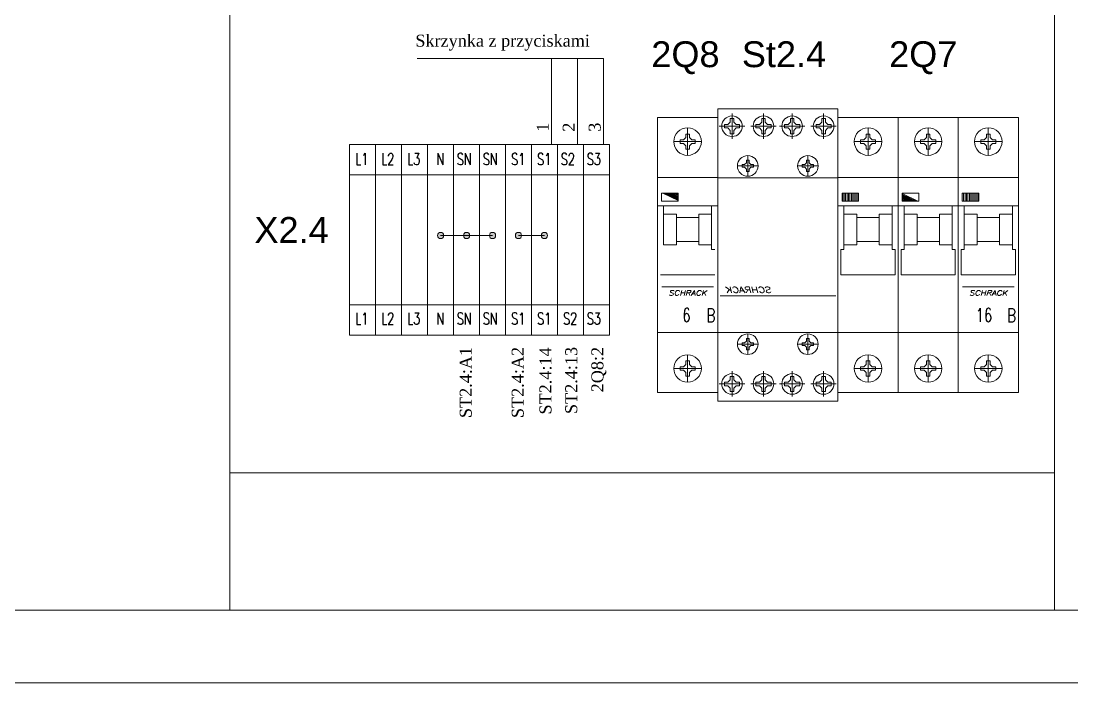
# Model space of a CAD drawing. Header units: millimetres. Extents: x 5687 to 64392, y -1898 to 18483.
# Drawn here: x 57239 to 61548, y 2879 to 5592 of the extents above; entities that cross this region are included whole.
import ezdxf
from ezdxf.enums import TextEntityAlignment as Align

# ---------------------------------------------------------------- set-up
doc = ezdxf.new("R2010")
doc.units = ezdxf.units.MM
doc.header["$LTSCALE"] = 0.3
doc.layers.get('0').update_dxf_attribs({"linetype": 'CONTINUOUS'})
doc.styles.add('Annotative', font='ARIAL.TTF')
doc.styles.add('logo', font='romand.shx', dxfattribs={"oblique": 15, "height": 1.5})
doc.styles.add('OPIS', font='simplex.shx', dxfattribs={"width": 0.7, "height": 4})
doc.styles.get("Standard").update_dxf_attribs({"font": 'romans.shx', "width": 0.7})

msp = doc.modelspace()

# ---------------------------------------------------------------- hatches: boundary and pattern name
at = {"lineweight": 9}
h = msp.add_hatch(dxfattribs=at)
h.set_pattern_fill('ANSI31', color=256, scale=3.522750000000001, angle=45, style=0)
h.set_pattern_definition([(90, (983227433.7772841, 997995653.5928909), (-11.18473125, 2.346622895998962e-15), [])])
h.paths.add_polyline_path([(59865.52274431157, 4887.14502509549), (59865.52274431157, 4853.809048672675), (59933.69657520726, 4853.809048672675), (59933.69657520726, 4887.14502509549)])
h = msp.add_hatch(dxfattribs=at)
h.set_pattern_fill('ANSI31', color=256, scale=3.522750000000001, angle=45, style=0)
h.set_pattern_definition([(90, (983226879.5651226, 997995653.5928906), (-11.18473125, 2.346622895998962e-15), [])])
h.paths.add_polyline_path([(60605.30024431166, 4887.14502509549), (60605.30024431166, 4853.809048672675), (60673.47407520688, 4853.809048672675), (60673.47407520688, 4887.14502509549)])
h = msp.add_hatch(dxfattribs=at)
h.set_pattern_fill('ANSI31', color=256, scale=3.522750000000001, angle=45, style=0)
h.set_pattern_definition([(90, (983226632.9726225, 997995653.5928906), (-11.18473125, 2.346622895998962e-15), [])])
h.paths.add_polyline_path([(60851.89274431192, 4887.14502509549), (60851.89274431192, 4853.809048672675), (60920.06657520714, 4853.809048672675), (60920.06657520714, 4887.14502509549)])
h = msp.add_hatch(dxfattribs=at)
h.set_pattern_fill('ANSI31', color=256, scale=3.522750000000001, angle=45, style=0)
h.set_pattern_definition([(90, (983226386.3801227, 997995653.5928906), (-11.18473125, 2.346622895998962e-15), [])])
h.paths.add_polyline_path([(61098.48524431148, 4887.14502509549), (61098.48524431148, 4853.809048672675), (61166.6590752074, 4853.809048672675), (61166.6590752074, 4887.14502509549)])
h = msp.add_hatch(color=256, dxfattribs=at)
h.dxf.hatch_style = 1
h.paths.add_polyline_path([(58946.61394710475, 4713.417940202317, 1), (58971.87364817606, 4713.417940202317, 1)])
h.paths.add_polyline_path([(59053.14190710461, 4713.417940202317, 1), (59078.40160817569, 4713.417940202317, 1)])
h = msp.add_hatch(color=256, dxfattribs=at)
h.dxf.hatch_style = 1
h.paths.add_polyline_path([(59053.14190710461, 4713.417940202317, 1), (59078.40160817569, 4713.417940202317, 1)])
h.paths.add_polyline_path([(59159.66986710494, 4713.417940202317, 1), (59184.92956817555, 4713.417940202317, 1)])
h = msp.add_hatch(color=256, dxfattribs=at)
h.dxf.hatch_style = 1
h.paths.add_polyline_path([(59266.1978271048, 4713.417940202317, 1), (59291.45752817587, 4713.417940202317, 1)])
h.paths.add_polyline_path([(59372.72578710466, 4713.417940202317, 1), (59397.98548817573, 4713.417940202317, 1)])

# ---------------------------------------------------------------- linework, layer by layer
for p, q in [((58863.36652504661, 5439.522604503811), (59626.9249868005, 5439.522604503811)), ((59413.86906680031, 5086.252986225667), (59413.86906680031, 5439.522604503811)), ((59520.39702680017, 5086.252986225667), (59520.39702680017, 5439.522604503811)), ((59626.9249868005, 5086.252986225667), (59626.9249868005, 5439.522604503811)), ((59848.93394115506, 4069.591166476774), (59848.93394115506, 5196.871166476765)), ((60095.52644115462, 5196.871166476765), (59848.93394115506, 5196.871166476765)), ((60095.52644115462, 4069.591166476774), (60095.52644115462, 5196.871166476765)), ((60147.07167976312, 5178.2546113752), (60137.37327429591, 5168.556205907571)), ((60147.07167976312, 5178.2546113752), (60147.07167976312, 5192.299540731201)), ((60147.07167976312, 5192.299540731201), (60154.32854456184, 5192.299540731201)), ((60154.32854456184, 5213.396647564998), (60154.32854456184, 5109.20203423336)), ((60154.32854456184, 5192.299540731201), (60161.58540956987, 5192.299540731201)), ((60161.58540956987, 5192.299540731201), (60161.58540956987, 5178.254611165223)), ((60161.58540935986, 5178.2546113752), (60171.28381482777, 5168.556205907571)), ((60276.05997294965, 5178.2546113752), (60266.36156748197, 5168.556205907571)), ((60276.05997294965, 5178.2546113752), (60276.05997294965, 5192.299540731201)), ((60276.05997294965, 5192.299540731201), (60283.3168377479, 5192.299540731201)), ((60283.3168377479, 5213.396647564998), (60283.3168377479, 5109.20203423336)), ((60283.3168377479, 5192.299540731201), (60290.5737027564, 5192.299540731201)), ((60290.5737027564, 5192.299540731201), (60290.5737027564, 5178.254611165223)), ((60290.57370254639, 5178.2546113752), (60300.27210801383, 5168.556205907571)), ((60393.66417976338, 5178.2546113752), (60383.96577429547, 5168.556205907571)), ((60393.66417976338, 5178.2546113752), (60393.66417976338, 5192.299540731201)), ((60393.66417976338, 5192.299540731201), (60400.92104456163, 5192.299540731201)), ((60400.92104456163, 5213.396647564998), (60400.92104456163, 5109.20203423336)), ((60400.92104456163, 5192.299540731201), (60408.17790957013, 5192.299540731201)), ((60408.17790957013, 5192.299540731201), (60408.17790957013, 5178.254611165223)), ((60408.17790936012, 5178.2546113752), (60417.87631482756, 5168.556205907571)), ((60522.65247294944, 5178.2546113752), (60512.95406748223, 5168.556205907571)), ((60522.65247294944, 5178.2546113752), (60522.65247294944, 5192.299540731201)), ((60522.65247294944, 5192.299540731201), (60529.90933774816, 5192.299540731201)), ((60529.90933774816, 5213.396647564998), (60529.90933774816, 5109.20203423336)), ((60529.90933774816, 5192.299540731201), (60537.1662027562, 5192.299540731201)), ((60537.1662027562, 5192.299540731201), (60537.1662027562, 5178.254611165223)), ((60537.16620254618, 5178.2546113752), (60546.86460801409, 5168.556205907571)), ((60835.30394115494, 5196.871166476765), (60588.71144115468, 5196.871166476765)), ((60588.71144115468, 5196.871166476765), (60588.71144115468, 4069.591166476774)), ((60835.30394115494, 5196.871166476765), (60835.30394115494, 4069.591166476774)), ((61081.89644115473, 5196.871166476765), (60835.30394115494, 5196.871166476765)), ((61081.89644115473, 5196.871166476765), (61081.89644115473, 4069.591166476774)), ((61081.89644115473, 4069.591166476774), (61081.89644115473, 5196.871166476765)), ((61328.48894115476, 5196.871166476765), (61081.89644115473, 5196.871166476765)), ((61328.48894115476, 4069.591166476774), (61328.48894115476, 5196.871166476765)), ((59964.97332614622, 5115.189436742821), (59964.97332614622, 5129.234366518784)), ((59964.97332614622, 5129.234366518784), (59972.23019115496, 5129.234366518784)), ((59972.23019115496, 5154.598166476786), (59972.23019115496, 5041.870166476769)), ((59972.23019115496, 5129.234366518784), (59979.48705595345, 5129.234366518784)), ((59979.48705595345, 5129.234366518784), (59979.48705595345, 5115.189436952805)), ((60206.4258512271, 5161.299340899179), (60102.23123789587, 5161.299340899179)), ((60123.32834472982, 5168.556205907571), (60137.37327429591, 5168.556205907571)), ((60123.32834472982, 5161.299340899179), (60123.32834472982, 5168.556205907571)), ((60123.32834472982, 5154.042475890765), (60123.32834472982, 5161.299340899179)), ((60137.37327429591, 5154.042475890765), (60123.32834472982, 5154.042475890765)), ((60147.07167976312, 5144.344070423158), (60137.37327429591, 5154.042475890765)), ((60147.07167976312, 5130.29914085718), (60147.07167976312, 5144.344070423158)), ((60154.32854456184, 5130.29914085718), (60147.07167976312, 5130.29914085718)), ((60161.58540956987, 5130.29914085718), (60154.32854456184, 5130.29914085718)), ((60161.58540935986, 5144.344070423158), (60171.28381482777, 5154.042475890765)), ((60161.58540956987, 5144.344070633113), (60161.58540956987, 5130.29914085718)), ((60171.28381482777, 5168.556205907571), (60185.32874460364, 5168.556205907571)), ((60185.32874460364, 5154.042475890765), (60171.28381482777, 5154.042475890765)), ((60185.32874460364, 5168.556205907571), (60185.32874460364, 5161.299340899179)), ((60185.32874460364, 5161.299340899179), (60185.32874460364, 5154.042475890765)), ((60335.41414441363, 5161.299340899179), (60231.21953108194, 5161.299340899179)), ((60252.31663791588, 5168.556205907571), (60266.36156748197, 5168.556205907571)), ((60252.31663791588, 5161.299340899179), (60252.31663791588, 5168.556205907571)), ((60252.31663791588, 5154.042475890765), (60252.31663791588, 5161.299340899179)), ((60266.36156748197, 5154.042475890765), (60252.31663791588, 5154.042475890765)), ((60276.05997294965, 5144.344070423158), (60266.36156748197, 5154.042475890765)), ((60276.05997294965, 5130.29914085718), (60276.05997294965, 5144.344070423158)), ((60283.3168377479, 5130.29914085718), (60276.05997294965, 5130.29914085718)), ((60290.5737027564, 5130.29914085718), (60283.3168377479, 5130.29914085718)), ((60290.57370254639, 5144.344070423158), (60300.27210801383, 5154.042475890765)), ((60290.5737027564, 5144.344070633113), (60290.5737027564, 5130.29914085718)), ((60300.27210801383, 5168.556205907571), (60314.31703778994, 5168.556205907571)), ((60314.31703778994, 5154.042475890765), (60300.27210801383, 5154.042475890765)), ((60314.31703778994, 5168.556205907571), (60314.31703778994, 5161.299340899179)), ((60314.31703778994, 5161.299340899179), (60314.31703778994, 5154.042475890765)), ((60453.01835122737, 5161.299340899179), (60348.82373789613, 5161.299340899179)), ((60369.92084472961, 5168.556205907571), (60383.96577429547, 5168.556205907571)), ((60369.92084472961, 5161.299340899179), (60369.92084472961, 5168.556205907571)), ((60369.92084472961, 5154.042475890765), (60369.92084472961, 5161.299340899179)), ((60383.96577429547, 5154.042475890765), (60369.92084472961, 5154.042475890765)), ((60393.66417976338, 5144.344070423158), (60383.96577429547, 5154.042475890765)), ((60393.66417976338, 5130.29914085718), (60393.66417976338, 5144.344070423158)), ((60400.92104456163, 5130.29914085718), (60393.66417976338, 5130.29914085718)), ((60408.17790957013, 5130.29914085718), (60400.92104456163, 5130.29914085718)), ((60408.17790936012, 5144.344070423158), (60417.87631482756, 5154.042475890765)), ((60408.17790957013, 5144.344070633113), (60408.17790957013, 5130.29914085718)), ((60417.87631482756, 5168.556205907571), (60431.92124460344, 5168.556205907571)), ((60431.92124460344, 5154.042475890765), (60417.87631482756, 5154.042475890765)), ((60431.92124460344, 5168.556205907571), (60431.92124460344, 5161.299340899179)), ((60431.92124460344, 5161.299340899179), (60431.92124460344, 5154.042475890765)), ((60582.00664441343, 5161.299340899179), (60477.8120310822, 5161.299340899179)), ((60498.90913791614, 5168.556205907571), (60512.95406748223, 5168.556205907571)), ((60498.90913791614, 5161.299340899179), (60498.90913791614, 5168.556205907571)), ((60498.90913791614, 5154.042475890765), (60498.90913791614, 5161.299340899179)), ((60512.95406748223, 5154.042475890765), (60498.90913791614, 5154.042475890765)), ((60522.65247294944, 5144.344070423158), (60512.95406748223, 5154.042475890765)), ((60522.65247294944, 5130.29914085718), (60522.65247294944, 5144.344070423158)), ((60529.90933774816, 5130.29914085718), (60522.65247294944, 5130.29914085718)), ((60537.1662027562, 5130.29914085718), (60529.90933774816, 5130.29914085718)), ((60537.16620254618, 5144.344070423158), (60546.86460801409, 5154.042475890765)), ((60537.1662027562, 5144.344070633113), (60537.1662027562, 5130.29914085718)), ((60546.86460801409, 5168.556205907571), (60560.90953778996, 5168.556205907571)), ((60560.90953778996, 5154.042475890765), (60546.86460801409, 5154.042475890765)), ((60560.90953778996, 5168.556205907571), (60560.90953778996, 5161.299340899179)), ((60560.90953778996, 5161.299340899179), (60560.90953778996, 5154.042475890765)), ((60704.75082614654, 5129.234366518784), (60712.00769115458, 5129.234366518784)), ((60704.75082614654, 5115.189436742821), (60704.75082614654, 5129.234366518784)), ((60712.00769115458, 5154.598166476771), (60712.00769115458, 5041.870166476769)), ((60712.00769115458, 5129.234366518784), (60719.26455595306, 5129.234366518784)), ((60719.26455595306, 5129.234366518784), (60719.26455595306, 5115.189436952805)), ((60951.34332614634, 5115.189436742821), (60951.34332614634, 5129.234366518784)), ((60951.34332614634, 5129.234366518784), (60958.60019115484, 5129.234366518784)), ((60958.60019115484, 5154.598166476771), (60958.60019115484, 5041.870166476769)), ((60958.60019115484, 5129.234366518784), (60965.85705595333, 5129.234366518784)), ((60965.85705595333, 5129.234366518784), (60965.85705595333, 5115.189436952805)), ((61197.93582614636, 5115.189436742821), (61197.93582614636, 5129.234366518784)), ((61197.93582614636, 5129.234366518784), (61205.19269115487, 5129.234366518784)), ((61205.19269115487, 5154.598166476771), (61205.19269115487, 5041.870166476769)), ((61205.19269115487, 5129.234366518784), (61212.44955595312, 5129.234366518784)), ((61212.44955595312, 5129.234366518784), (61212.44955595312, 5115.189436952805)), ((59225.51222289875, 5086.252986225667), (59332.04018289861, 5086.252986225667)), ((59915.8661911549, 5098.234166476785), (60028.59419115479, 5098.234166476785)), ((59941.22999111292, 5105.49103148517), (59955.2749208888, 5105.49103148517)), ((59941.22999111292, 5098.234166476785), (59941.22999111292, 5105.49103148517)), ((59941.22999111292, 5090.977301468392), (59941.22999111292, 5098.234166476785)), ((59955.2749208888, 5090.977301468392), (59941.22999111292, 5090.977301468392)), ((59964.97332635624, 5115.189436952805), (59955.2749208888, 5105.49103148517)), ((59964.97332635624, 5081.278896000757), (59955.2749208888, 5090.977301468392)), ((59979.48705595345, 5115.189436952805), (59989.18546142089, 5105.49103148517)), ((59979.48705595345, 5081.278896000757), (59989.18546142089, 5090.977301468392)), ((59989.18546142089, 5105.49103148517), (60003.23039098698, 5105.49103148517)), ((60003.23039098698, 5090.977301468392), (59989.18546142089, 5090.977301468392)), ((60003.23039098698, 5105.49103148517), (60003.23039098698, 5098.234166476785)), ((60003.23039098698, 5098.234166476785), (60003.23039098698, 5090.977301468392)), ((60655.64369115452, 5098.234166476785), (60768.37169115487, 5098.234166476785)), ((60681.00749111254, 5098.234166476785), (60681.00749111254, 5105.49103148517)), ((60681.00749111254, 5105.49103148517), (60695.05242088865, 5105.49103148517)), ((60681.00749111254, 5090.977301468392), (60681.00749111254, 5098.234166476785)), ((60695.05242088865, 5090.977301468392), (60681.00749111254, 5090.977301468392)), ((60704.75082635632, 5115.189436952805), (60695.05242088865, 5105.49103148517)), ((60704.75082635632, 5081.278896000757), (60695.05242088865, 5090.977301468392)), ((60719.26455595306, 5115.189436952805), (60728.96296142097, 5105.49103148517)), ((60719.26455595306, 5081.278896000757), (60728.96296142097, 5090.977301468392)), ((60728.96296142097, 5105.49103148517), (60743.0078909866, 5105.49103148517)), ((60743.0078909866, 5090.977301468392), (60728.96296142097, 5090.977301468392)), ((60743.0078909866, 5105.49103148517), (60743.0078909866, 5098.234166476785)), ((60743.0078909866, 5098.234166476785), (60743.0078909866, 5090.977301468392)), ((60902.23619115478, 5098.234166476785), (61014.96419115466, 5098.234166476785)), ((60927.5999911128, 5105.49103148517), (60941.64492088891, 5105.49103148517)), ((60927.5999911128, 5098.234166476785), (60927.5999911128, 5105.49103148517)), ((60927.5999911128, 5090.977301468392), (60927.5999911128, 5098.234166476785)), ((60941.64492088891, 5090.977301468392), (60927.5999911128, 5090.977301468392)), ((60951.34332635658, 5115.189436952805), (60941.64492088891, 5105.49103148517)), ((60951.34332635658, 5081.278896000757), (60941.64492088891, 5090.977301468392)), ((60965.85705595333, 5115.189436952805), (60975.55546142076, 5105.49103148517)), ((60965.85705595333, 5081.278896000757), (60975.55546142076, 5090.977301468392)), ((60975.55546142076, 5105.49103148517), (60989.60039098686, 5105.49103148517)), ((60989.60039098686, 5090.977301468392), (60975.55546142076, 5090.977301468392)), ((60989.60039098686, 5105.49103148517), (60989.60039098686, 5098.234166476785)), ((60989.60039098686, 5098.234166476785), (60989.60039098686, 5090.977301468392)), ((61148.82869115504, 5098.234166476785), (61261.55669115492, 5098.234166476785)), ((61174.19249111306, 5105.49103148517), (61188.23742088847, 5105.49103148517)), ((61174.19249111306, 5098.234166476785), (61174.19249111306, 5105.49103148517)), ((61174.19249111306, 5090.977301468392), (61174.19249111306, 5098.234166476785)), ((61188.23742088847, 5090.977301468392), (61174.19249111306, 5090.977301468392)), ((61197.93582635638, 5115.189436952805), (61188.23742088847, 5105.49103148517)), ((61197.93582635638, 5081.278896000757), (61188.23742088847, 5090.977301468392)), ((61212.44955595312, 5115.189436952805), (61222.14796142103, 5105.49103148517)), ((61212.44955595312, 5081.278896000757), (61222.14796142103, 5090.977301468392)), ((61222.14796142103, 5105.49103148517), (61236.19289098689, 5105.49103148517)), ((61236.19289098689, 5090.977301468392), (61222.14796142103, 5090.977301468392)), ((61236.19289098689, 5105.49103148517), (61236.19289098689, 5098.234166476785)), ((61236.19289098689, 5098.234166476785), (61236.19289098689, 5090.977301468392)), ((59964.97332614622, 5067.233966644762), (59964.97332614622, 5081.278896210741)), ((59972.23019115496, 5067.233966644762), (59964.97332614622, 5067.233966644762)), ((59979.48705595345, 5067.233966644762), (59972.23019115496, 5067.233966644762)), ((59979.48705595345, 5081.278896000757), (59979.48705595345, 5067.233966644762)), ((60704.75082614654, 5067.233966644762), (60704.75082614654, 5081.278896210719)), ((60712.00769115458, 5067.233966644762), (60704.75082614654, 5067.233966644762)), ((60719.26455595306, 5067.233966644762), (60712.00769115458, 5067.233966644762)), ((60719.26455595306, 5081.278896000757), (60719.26455595306, 5067.233966644762)), ((60951.34332614634, 5067.233966644762), (60951.34332614634, 5081.278896210719)), ((60958.60019115484, 5067.233966644762), (60951.34332614634, 5067.233966644762)), ((60965.85705595333, 5067.233966644762), (60958.60019115484, 5067.233966644762)), ((60965.85705595333, 5081.278896000757), (60965.85705595333, 5067.233966644762)), ((61197.93582614636, 5067.233966644762), (61197.93582614636, 5081.278896210719)), ((61205.19269115487, 5067.233966644762), (61197.93582614636, 5067.233966644762)), ((61212.44955595312, 5067.233966644762), (61205.19269115487, 5067.233966644762)), ((61212.44955595312, 5081.278896000757), (61212.44955595312, 5067.233966644762)), ((60176.53678335468, 4998.587075142077), (60261.1085989546, 4998.587075142077)), ((60195.56544183366, 4998.587075142077), (60195.56544183366, 5004.031385777369)), ((60195.56544183366, 5004.031385777369), (60206.1023555648, 5004.031385777369)), ((60195.56544183366, 4993.142764506792), (60195.56544183366, 4998.587075142077)), ((60213.37838067682, 5011.307410889622), (60206.1023555648, 5004.031385777369)), ((60213.37838051919, 5011.307410731952), (60213.37838051919, 5021.844324463509)), ((60213.37838051919, 5021.844324463509), (60218.82269115452, 5021.844324463509)), ((60218.82269115452, 5040.87298294187), (60218.82269115452, 4956.301167342292)), ((60218.82269115452, 5021.844324463509), (60224.26700163292, 5021.844324463509)), ((60224.26700163292, 5021.844324463509), (60224.26700163292, 5011.307410889622)), ((60224.26700163292, 5011.307410889622), (60231.54302674494, 5004.031385777369)), ((60231.54302674494, 5004.031385777369), (60242.07994031845, 5004.031385777369)), ((60242.07994031845, 5004.031385777369), (60242.07994031845, 4998.587075142077)), ((60242.07994031845, 4998.587075142077), (60242.07994031845, 4993.142764506792)), ((60423.12928335494, 4998.587075142077), (60507.70109895463, 4998.587075142077)), ((60442.15794183323, 4998.587075142077), (60442.15794183323, 5004.031385777369)), ((60442.15794183323, 5004.031385777369), (60452.69485556506, 5004.031385777369)), ((60442.15794183323, 4993.142764506792), (60442.15794183323, 4998.587075142077)), ((60459.97088067685, 5011.307410889622), (60452.69485556506, 5004.031385777369)), ((60459.97088051945, 5011.307410731952), (60459.97088051945, 5021.844324463509)), ((60459.97088051945, 5021.844324463509), (60465.41519115478, 5021.844324463509)), ((60465.41519115478, 5040.87298294187), (60465.41519115478, 4956.301167342292)), ((60465.41519115478, 5021.844324463509), (60470.85950163272, 5021.844324463509)), ((60470.85950163272, 5021.844324463509), (60470.85950163272, 5011.307410889622)), ((60470.85950163272, 5011.307410889622), (60478.13552674474, 5004.031385777369)), ((60478.13552674474, 5004.031385777369), (60488.67244031871, 5004.031385777369)), ((60488.67244031871, 5004.031385777369), (60488.67244031871, 4998.587075142077)), ((60488.67244031871, 4998.587075142077), (60488.67244031871, 4993.142764506792)), ((58586.34446289865, 4961.970366225683), (58692.87242289851, 4961.970366225683)), ((58692.87242289851, 4961.970366225683), (58799.40038289884, 4961.970366225683)), ((58799.40038289884, 4961.970366225683), (58905.9283428987, 4961.970366225683)), ((58905.9283428987, 4961.970366225683), (59012.45630289856, 4961.970366225683)), ((59012.45630289856, 4961.970366225683), (59118.98426289888, 4961.970366225683)), ((59118.98426289888, 4961.970366225683), (59225.51222289875, 4961.970366225683)), ((59225.51222289875, 4961.970366225683), (59332.04018289861, 4961.970366225683)), ((59332.04018289861, 4961.970366225683), (59438.5681428987, 4961.970366225683)), ((59438.5681428987, 4961.970366225683), (59545.09610289856, 4961.970366225683)), ((59545.09610289856, 4961.970366225683), (59651.62406289889, 4961.970366225683)), ((60206.1023555648, 4993.142764506792), (60195.56544183366, 4993.142764506792)), ((60213.37838067682, 4985.866739394532), (60206.1023555648, 4993.142764506792)), ((60213.37838051919, 4975.329825977929), (60213.37838051919, 4985.866739552202)), ((60218.82269115452, 4975.329825977929), (60213.37838051919, 4975.329825977929)), ((60224.26700163292, 4975.329825977929), (60218.82269115452, 4975.329825977929)), ((60224.26700163292, 4985.866739394532), (60231.54302674494, 4993.142764506792)), ((60224.26700163292, 4985.866739394532), (60224.26700163292, 4975.329825977929)), ((60242.07994031845, 4993.142764506792), (60231.54302674494, 4993.142764506792)), ((60452.69485556506, 4993.142764506792), (60442.15794183323, 4993.142764506792)), ((60459.97088067685, 4985.866739394532), (60452.69485556506, 4993.142764506792)), ((60459.97088051945, 4975.329825977929), (60459.97088051945, 4985.866739552202)), ((60465.41519115478, 4975.329825977929), (60459.97088051945, 4975.329825977929)), ((60470.85950163272, 4975.329825977929), (60465.41519115478, 4975.329825977929)), ((60470.85950163272, 4985.866739394532), (60478.13552674474, 4993.142764506792)), ((60470.85950163272, 4985.866739394532), (60470.85950163272, 4975.329825977929)), ((60488.67244031871, 4993.142764506792), (60478.13552674474, 4993.142764506792)), ((60095.52644115462, 4950.536301602831), (59848.93394115506, 4950.536301602831)), ((60095.52644115462, 4950.278666476977), (60342.11894115488, 4950.278666476977)), ((60342.11894115488, 4950.278666476977), (60588.71144115468, 4950.278666476977)), ((60835.30394115494, 4950.536301602831), (60588.71144115468, 4950.536301602831)), ((61081.89644115473, 4950.536301602831), (60835.30394115494, 4950.536301602831)), ((61328.48894115476, 4950.536301602831), (61081.89644115473, 4950.536301602831)), ((60095.52644094484, 4834.732466434794), (59848.93394115506, 4834.732466434794)), ((59873.59319115485, 4834.732466434794), (59873.59319115485, 4674.657724822853)), ((60070.86719115483, 4834.732466434794), (60070.86719115483, 4674.657724822853)), ((60835.30394094493, 4834.732466434794), (60588.71144115468, 4834.732466434794)), ((60613.37069115471, 4834.732466434794), (60613.37069115471, 4674.657724822853)), ((60810.64469115491, 4834.732466434794), (60810.64469115491, 4674.657724822853)), ((61081.89644094472, 4834.732466434794), (60835.30394115494, 4834.732466434794)), ((60859.96319115497, 4834.732466434794), (60859.96319115497, 4674.657724822853)), ((61057.23719115471, 4834.732466434794), (61057.23719115471, 4674.657724822853)), ((61328.48894094498, 4834.732466434794), (61081.89644115473, 4834.732466434794)), ((61106.55569115453, 4834.732466434794), (61106.55569115453, 4674.657724822853)), ((61303.82969115497, 4834.732466434794), (61303.82969115497, 4674.657724822853)), ((59926.43444115491, 4801.476724822856), (59873.59319115485, 4801.476724822856)), ((59926.43444115491, 4787.385724822871), (59926.43444115491, 4801.476724822856)), ((59926.43444115491, 4787.385724822871), (59926.43444115491, 4688.748724822854)), ((60018.02594115477, 4787.385724822871), (59926.43444115491, 4787.385724822871)), ((60018.02594115477, 4787.385724822871), (60018.02594115477, 4801.476724822856)), ((60018.02594115477, 4801.476724822856), (60070.86719115483, 4801.476724822856)), ((60018.02594115477, 4787.385724822871), (60018.02594115477, 4688.748724822854)), ((60666.21194115453, 4801.476724822856), (60613.37069115471, 4801.476724822856)), ((60666.21194115453, 4787.385724822871), (60666.21194115453, 4801.476724822856)), ((60757.80344115486, 4787.385724822871), (60666.21194115453, 4787.385724822871)), ((60666.21194115453, 4787.385724822871), (60666.21194115453, 4688.748724822854)), ((60757.80344115486, 4801.476724822856), (60810.64469115491, 4801.476724822856)), ((60757.80344115486, 4787.385724822871), (60757.80344115486, 4801.476724822856)), ((60757.80344115486, 4787.385724822871), (60757.80344115486, 4688.748724822854)), ((60912.80444115479, 4801.476724822856), (60859.96319115497, 4801.476724822856)), ((60912.80444115479, 4787.385724822871), (60912.80444115479, 4801.476724822856)), ((60912.80444115479, 4787.385724822871), (60912.80444115479, 4688.748724822854)), ((61004.39594115465, 4787.385724822871), (60912.80444115479, 4787.385724822871)), ((61004.39594115465, 4787.385724822871), (61004.39594115465, 4801.476724822856)), ((61004.39594115465, 4801.476724822856), (61057.23719115471, 4801.476724822856)), ((61004.39594115465, 4787.385724822871), (61004.39594115465, 4688.748724822854)), ((61159.39694115458, 4801.476724822856), (61106.55569115453, 4801.476724822856)), ((61159.39694115458, 4787.385724822871), (61159.39694115458, 4801.476724822856)), ((61159.39694115458, 4787.385724822871), (61159.39694115458, 4688.748724822854)), ((61250.98844115491, 4787.385724822871), (61159.39694115458, 4787.385724822871)), ((61250.98844115491, 4787.385724822871), (61250.98844115491, 4801.476724822856)), ((61250.98844115491, 4801.476724822856), (61303.82969115497, 4801.476724822856)), ((61250.98844115491, 4787.385724822871), (61250.98844115491, 4688.748724822854)), ((58959.24379764017, 4713.417940202326), (59065.7717576405, 4713.417940202326)), ((59065.7717576405, 4713.417940202326), (59172.29971764036, 4713.417940202326)), ((59278.82767764022, 4713.417940202326), (59385.35563764031, 4713.417940202326)), ((59926.43444115491, 4674.657724822853), (59873.59319115485, 4674.657724822853)), ((59926.43444115491, 4688.748724822854), (59926.43444115491, 4674.657724822853)), ((60018.02594115477, 4688.748724822854), (59926.43444115491, 4688.748724822854)), ((60018.02594115477, 4688.748724822854), (60018.02594115477, 4674.657724822853)), ((60018.02594115477, 4674.657724822853), (60070.86719115483, 4674.657724822853)), ((60070.86719115483, 4655.895073794225), (60070.86719115483, 4674.657724822853)), ((60070.86719115483, 4655.895073794225), (60083.19681615508, 4655.895073794225)), ((60601.04106615492, 4655.895073794225), (60601.04106615492, 4552.320929637583)), ((60613.37069115471, 4655.895073794225), (60601.04106615492, 4655.895073794225)), ((60613.37069115471, 4655.895073794225), (60613.37069115471, 4674.657724822853)), ((60666.21194115453, 4674.657724822853), (60613.37069115471, 4674.657724822853)), ((60757.80344115486, 4688.748724822854), (60666.21194115453, 4688.748724822854)), ((60666.21194115453, 4688.748724822854), (60666.21194115453, 4674.657724822853)), ((60757.80344115486, 4688.748724822854), (60757.80344115486, 4674.657724822853)), ((60757.80344115486, 4674.657724822853), (60810.64469115491, 4674.657724822853)), ((60810.64469115491, 4655.895073794225), (60810.64469115491, 4674.657724822853)), ((60810.64469115491, 4655.895073794225), (60822.97431615469, 4655.895073794225)), ((60822.97431615469, 4655.895073794225), (60822.97431615469, 4552.320929637583)), ((60847.63356615472, 4655.895073794225), (60847.63356615472, 4552.320929637583)), ((60859.96319115497, 4655.895073794225), (60847.63356615472, 4655.895073794225)), ((60912.80444115479, 4674.657724822853), (60859.96319115497, 4674.657724822853)), ((60859.96319115497, 4655.895073794225), (60859.96319115497, 4674.657724822853)), ((60912.80444115479, 4688.748724822854), (60912.80444115479, 4674.657724822853)), ((61004.39594115465, 4688.748724822854), (60912.80444115479, 4688.748724822854)), ((61004.39594115465, 4688.748724822854), (61004.39594115465, 4674.657724822853)), ((61004.39594115465, 4674.657724822853), (61057.23719115471, 4674.657724822853)), ((61057.23719115471, 4655.895073794225), (61057.23719115471, 4674.657724822853)), ((61057.23719115471, 4655.895073794225), (61069.56681615495, 4655.895073794225)), ((61069.56681615495, 4655.895073794225), (61069.56681615495, 4552.320929637583)), ((61094.22606615475, 4655.895073794225), (61094.22606615475, 4552.320929637583)), ((61106.55569115453, 4655.895073794225), (61094.22606615475, 4655.895073794225)), ((61159.39694115458, 4674.657724822853), (61106.55569115453, 4674.657724822853)), ((61106.55569115453, 4655.895073794225), (61106.55569115453, 4674.657724822853)), ((61159.39694115458, 4688.748724822854), (61159.39694115458, 4674.657724822853)), ((61250.98844115491, 4688.748724822854), (61159.39694115458, 4688.748724822854)), ((61250.98844115491, 4688.748724822854), (61250.98844115491, 4674.657724822853)), ((61250.98844115491, 4674.657724822853), (61303.82969115497, 4674.657724822853)), ((61303.82969115497, 4655.895073794225), (61303.82969115497, 4674.657724822853)), ((61303.82969115497, 4655.895073794225), (61316.15931615452, 4655.895073794225)), ((61316.15931615452, 4655.895073794225), (61316.15931615452, 4552.320929637583)), ((60083.19681615508, 4552.320929637583), (59861.26356615484, 4552.320929427613)), ((60822.97431615469, 4552.320929637583), (60601.04106615492, 4552.320929427613)), ((61069.56681615495, 4552.320929637583), (60847.63356615472, 4552.320929427613)), ((61316.15931615452, 4552.320929637583), (61094.22606615475, 4552.320929427613)), ((60078.69289558879, 4502.43899027869), (59866.11786869503, 4502.438990068713)), ((61311.65539558869, 4502.43899027869), (61099.08036869517, 4502.438990068713)), ((60352.39793175235, 4466.221046023969), (60105.80543175209, 4466.221046023969)), ((60579.47162377424, 4466.221046023969), (60352.39793175235, 4466.221046023969)), ((58586.34446289865, 4429.330566225686), (58692.87242289851, 4429.330566225686)), ((58692.87242289851, 4429.330566225686), (58799.40038289884, 4429.330566225686)), ((58799.40038289884, 4429.330566225686), (58905.9283428987, 4429.330566225686)), ((58905.9283428987, 4429.330566225686), (59012.45630289856, 4429.330566225686)), ((59012.45630289856, 4429.330566225686), (59118.98426289888, 4429.330566225686)), ((59118.98426289888, 4429.330566225686), (59225.51222289875, 4429.330566225686)), ((59225.51222289875, 4429.330566225686), (59332.04018289861, 4429.330566225686)), ((59332.04018289861, 4429.330566225686), (59438.5681428987, 4429.330566225686)), ((59438.5681428987, 4429.330566225686), (59545.09610289856, 4429.330566225686)), ((59545.09610289856, 4429.330566225686), (59651.62406289889, 4429.330566225686)), ((59848.93394115506, 4316.183666476765), (60095.52644115462, 4316.183666476765)), ((60095.52644115462, 4316.183666476991), (60342.11894115488, 4316.183666476991)), ((60218.82269115452, 4225.589350011691), (60218.82269115452, 4310.161165611284)), ((60342.11894115488, 4316.183666476991), (60588.71144115468, 4316.183666476991)), ((60465.41519115478, 4225.589350011691), (60465.41519115478, 4310.161165611284)), ((60588.71144115468, 4316.183666476765), (60835.30394115494, 4316.183666476765)), ((60835.30394115494, 4316.183666476765), (61081.89644115473, 4316.183666476765)), ((61081.89644115473, 4316.183666476765), (61328.48894115476, 4316.183666476765)), ((59225.51222289875, 4305.047946225674), (59332.04018289861, 4305.047946225674)), ((60176.53678335468, 4267.875257811491), (60261.1085989546, 4267.875257811491)), ((60206.1023555648, 4273.319568446776), (60195.56544183366, 4273.319568446776)), ((60195.56544183366, 4273.319568446776), (60195.56544183366, 4267.875257811491)), ((60195.56544183366, 4267.875257811491), (60195.56544183366, 4262.430947176199)), ((60213.37838067682, 4280.595593559035), (60206.1023555648, 4273.319568446776)), ((60218.82269115452, 4291.132506975639), (60213.37838051919, 4291.132506975639)), ((60213.37838051919, 4291.132506975639), (60213.37838051919, 4280.595593401344)), ((60224.26700163292, 4291.132506975639), (60218.82269115452, 4291.132506975639)), ((60224.26700163292, 4280.595593559035), (60224.26700163292, 4291.132506975639)), ((60224.26700163292, 4280.595593559035), (60231.54302674494, 4273.319568446776)), ((60242.07994031845, 4273.319568446776), (60231.54302674494, 4273.319568446776)), ((60242.07994031845, 4267.875257811491), (60242.07994031845, 4273.319568446776)), ((60242.07994031845, 4262.430947176199), (60242.07994031845, 4267.875257811491)), ((60423.12928335494, 4267.875257811491), (60507.70109895463, 4267.875257811491)), ((60452.69485556506, 4273.319568446776), (60442.15794183323, 4273.319568446776)), ((60442.15794183323, 4273.319568446776), (60442.15794183323, 4267.875257811491)), ((60442.15794183323, 4267.875257811491), (60442.15794183323, 4262.430947176199)), ((60459.97088067685, 4280.595593559035), (60452.69485556506, 4273.319568446776)), ((60465.41519115478, 4291.132506975639), (60459.97088051945, 4291.132506975639)), ((60459.97088051945, 4291.132506975639), (60459.97088051945, 4280.595593401344)), ((60470.85950163272, 4291.132506975639), (60465.41519115478, 4291.132506975639)), ((60470.85950163272, 4280.595593559035), (60470.85950163272, 4291.132506975639)), ((60470.85950163272, 4280.595593559035), (60478.13552674474, 4273.319568446776)), ((60488.67244031871, 4273.319568446776), (60478.13552674474, 4273.319568446776)), ((60488.67244031871, 4267.875257811491), (60488.67244031871, 4273.319568446776)), ((60488.67244031871, 4262.430947176199), (60488.67244031871, 4267.875257811491)), ((59972.23019115496, 4111.864166476782), (59972.23019115496, 4224.592166476777)), ((60195.56544183366, 4262.430947176199), (60206.1023555648, 4262.430947176199)), ((60213.37838067682, 4255.154922063917), (60206.1023555648, 4262.430947176199)), ((60213.37838051919, 4255.154922221609), (60213.37838051919, 4244.618008490044)), ((60213.37838051919, 4244.618008490044), (60218.82269115452, 4244.618008490044)), ((60218.82269115452, 4244.618008490044), (60224.26700163292, 4244.618008490044)), ((60224.26700163292, 4255.154922063917), (60231.54302674494, 4262.430947176199)), ((60224.26700163292, 4244.618008490044), (60224.26700163292, 4255.154922063917)), ((60231.54302674494, 4262.430947176199), (60242.07994031845, 4262.430947176199)), ((60442.15794183323, 4262.430947176199), (60452.69485556506, 4262.430947176199)), ((60459.97088067685, 4255.154922063917), (60452.69485556506, 4262.430947176199)), ((60459.97088051945, 4255.154922221609), (60459.97088051945, 4244.618008490044)), ((60459.97088051945, 4244.618008490044), (60465.41519115478, 4244.618008490044)), ((60465.41519115478, 4244.618008490044), (60470.85950163272, 4244.618008490044)), ((60470.85950163272, 4255.154922063917), (60478.13552674474, 4262.430947176199)), ((60470.85950163272, 4244.618008490044), (60470.85950163272, 4255.154922063917)), ((60478.13552674474, 4262.430947176199), (60488.67244031871, 4262.430947176199)), ((60712.00769115458, 4111.864166476782), (60712.00769115458, 4224.592166476777)), ((60958.60019115484, 4111.864166476782), (60958.60019115484, 4224.592166476777)), ((61205.19269115487, 4111.864166476782), (61205.19269115487, 4224.592166476777)), ((59964.97332635624, 4185.183436952804), (59955.2749208888, 4175.485031485176)), ((59972.23019115496, 4199.228366308806), (59964.97332614622, 4199.228366308806)), ((59964.97332614622, 4199.228366308806), (59964.97332614622, 4185.183436742835)), ((59979.48705595345, 4199.228366308806), (59972.23019115496, 4199.228366308806)), ((59979.48705595345, 4185.183436952804), (59979.48705595345, 4199.228366308806)), ((59979.48705595345, 4185.183436952804), (59989.18546142089, 4175.485031485176)), ((60704.75082635632, 4185.183436952804), (60695.05242088865, 4175.485031485176)), ((60704.75082614654, 4199.228366308806), (60704.75082614654, 4185.183436742835)), ((60712.00769115458, 4199.228366308806), (60704.75082614654, 4199.228366308806)), ((60719.26455595306, 4199.228366308806), (60712.00769115458, 4199.228366308806)), ((60719.26455595306, 4185.183436952804), (60719.26455595306, 4199.228366308806)), ((60719.26455595306, 4185.183436952804), (60728.96296142097, 4175.485031485176)), ((60951.34332635658, 4185.183436952804), (60941.64492088891, 4175.485031485176)), ((60958.60019115484, 4199.228366308806), (60951.34332614634, 4199.228366308806)), ((60951.34332614634, 4199.228366308806), (60951.34332614634, 4185.183436742835)), ((60965.85705595333, 4199.228366308806), (60958.60019115484, 4199.228366308806)), ((60965.85705595333, 4185.183436952804), (60965.85705595333, 4199.228366308806)), ((60965.85705595333, 4185.183436952804), (60975.55546142076, 4175.485031485176)), ((61197.93582635638, 4185.183436952804), (61188.23742088847, 4175.485031485176)), ((61205.19269115487, 4199.228366308806), (61197.93582614636, 4199.228366308806)), ((61197.93582614636, 4199.228366308806), (61197.93582614636, 4185.183436742835)), ((61212.44955595312, 4199.228366308806), (61205.19269115487, 4199.228366308806)), ((61212.44955595312, 4185.183436952804), (61212.44955595312, 4199.228366308806)), ((61212.44955595312, 4185.183436952804), (61222.14796142103, 4175.485031485176)), ((59915.8661911549, 4168.228166476783), (60028.59419115479, 4168.228166476783)), ((59941.22999111292, 4175.485031485176), (59941.22999111292, 4168.228166476783)), ((59955.2749208888, 4175.485031485176), (59941.22999111292, 4175.485031485176)), ((59941.22999111292, 4168.228166476783), (59941.22999111292, 4160.971301468369)), ((59941.22999111292, 4160.971301468369), (59955.2749208888, 4160.971301468369)), ((59964.97332635624, 4151.272896000763), (59955.2749208888, 4160.971301468369)), ((59964.97332614622, 4151.272896210718), (59964.97332614622, 4137.227966434792)), ((59964.97332614622, 4137.227966434792), (59972.23019115496, 4137.227966434792)), ((59972.23019115496, 4137.227966434792), (59979.48705595345, 4137.227966434792)), ((59979.48705595345, 4151.272896000763), (59989.18546142089, 4160.971301468369)), ((59979.48705595345, 4137.227966434792), (59979.48705595345, 4151.272896000763)), ((60003.23039098698, 4175.485031485176), (59989.18546142089, 4175.485031485176)), ((59989.18546142089, 4160.971301468369), (60003.23039098698, 4160.971301468369)), ((60003.23039098698, 4168.228166476783), (60003.23039098698, 4175.485031485176)), ((60003.23039098698, 4160.971301468369), (60003.23039098698, 4168.228166476783)), ((60154.32854456184, 4053.06568538857), (60154.32854456184, 4157.260298720208)), ((60283.3168377479, 4053.06568538857), (60283.3168377479, 4157.260298720208)), ((60400.92104456163, 4053.06568538857), (60400.92104456163, 4157.260298720208)), ((60529.90933774816, 4053.06568538857), (60529.90933774816, 4157.260298720208)), ((60655.64369115452, 4168.228166476783), (60768.37169115487, 4168.228166476783)), ((60695.05242088865, 4175.485031485176), (60681.00749111254, 4175.485031485176)), ((60681.00749111254, 4175.485031485176), (60681.00749111254, 4168.228166476783)), ((60681.00749111254, 4168.228166476783), (60681.00749111254, 4160.971301468369)), ((60681.00749111254, 4160.971301468369), (60695.05242088865, 4160.971301468369)), ((60704.75082635632, 4151.272896000741), (60695.05242088865, 4160.971301468369)), ((60704.75082614654, 4151.272896210718), (60704.75082614654, 4137.227966434792)), ((60704.75082614654, 4137.227966434792), (60712.00769115458, 4137.227966434792)), ((60712.00769115458, 4137.227966434792), (60719.26455595306, 4137.227966434792)), ((60719.26455595306, 4151.272896000741), (60728.96296142097, 4160.971301468369)), ((60719.26455595306, 4137.227966434792), (60719.26455595306, 4151.272896000741)), ((60743.0078909866, 4175.485031485176), (60728.96296142097, 4175.485031485176)), ((60728.96296142097, 4160.971301468369), (60743.0078909866, 4160.971301468369)), ((60743.0078909866, 4168.228166476783), (60743.0078909866, 4175.485031485176)), ((60743.0078909866, 4160.971301468369), (60743.0078909866, 4168.228166476783)), ((60902.23619115478, 4168.228166476783), (61014.96419115466, 4168.228166476783)), ((60927.5999911128, 4175.485031485176), (60927.5999911128, 4168.228166476783)), ((60941.64492088891, 4175.485031485176), (60927.5999911128, 4175.485031485176)), ((60927.5999911128, 4168.228166476783), (60927.5999911128, 4160.971301468369)), ((60927.5999911128, 4160.971301468369), (60941.64492088891, 4160.971301468369)), ((60951.34332635658, 4151.272896000741), (60941.64492088891, 4160.971301468369)), ((60951.34332614634, 4151.272896210718), (60951.34332614634, 4137.227966434792)), ((60951.34332614634, 4137.227966434792), (60958.60019115484, 4137.227966434792)), ((60958.60019115484, 4137.227966434792), (60965.85705595333, 4137.227966434792)), ((60965.85705595333, 4151.272896000741), (60975.55546142076, 4160.971301468369)), ((60965.85705595333, 4137.227966434792), (60965.85705595333, 4151.272896000741)), ((60989.60039098686, 4175.485031485176), (60975.55546142076, 4175.485031485176)), ((60975.55546142076, 4160.971301468369), (60989.60039098686, 4160.971301468369)), ((60989.60039098686, 4168.228166476783), (60989.60039098686, 4175.485031485176)), ((60989.60039098686, 4160.971301468369), (60989.60039098686, 4168.228166476783)), ((61148.82869115504, 4168.228166476783), (61261.55669115492, 4168.228166476783)), ((61174.19249111306, 4175.485031485176), (61174.19249111306, 4168.228166476783)), ((61188.23742088847, 4175.485031485176), (61174.19249111306, 4175.485031485176)), ((61174.19249111306, 4168.228166476783), (61174.19249111306, 4160.971301468369)), ((61174.19249111306, 4160.971301468369), (61188.23742088847, 4160.971301468369)), ((61197.93582635638, 4151.272896000741), (61188.23742088847, 4160.971301468369)), ((61197.93582614636, 4151.272896210718), (61197.93582614636, 4137.227966434792)), ((61197.93582614636, 4137.227966434792), (61205.19269115487, 4137.227966434792)), ((61205.19269115487, 4137.227966434792), (61212.44955595312, 4137.227966434792)), ((61212.44955595312, 4151.272896000741), (61222.14796142103, 4160.971301468369)), ((61212.44955595312, 4137.227966434792), (61212.44955595312, 4151.272896000741)), ((61236.19289098689, 4175.485031485176), (61222.14796142103, 4175.485031485176)), ((61222.14796142103, 4160.971301468369), (61236.19289098689, 4160.971301468369)), ((61236.19289098689, 4168.228166476783), (61236.19289098689, 4175.485031485176)), ((61236.19289098689, 4160.971301468369), (61236.19289098689, 4168.228166476783)), ((60206.4258512271, 4105.162992054389), (60102.23123789587, 4105.162992054389)), ((60123.32834472982, 4112.419857062781), (60137.37327429591, 4112.419857062781)), ((60123.32834472982, 4105.162992054389), (60123.32834472982, 4112.419857062781)), ((60123.32834472982, 4097.906127045982), (60123.32834472982, 4105.162992054389)), ((60137.37327429591, 4097.906127045982), (60123.32834472982, 4097.906127045982)), ((60147.07167976312, 4122.11826253041), (60137.37327429591, 4112.419857062781)), ((60147.07167976312, 4088.207721578368), (60137.37327429591, 4097.906127045982)), ((60147.07167976312, 4122.11826253041), (60147.07167976312, 4136.163191886411)), ((60147.07167976312, 4136.163191886411), (60154.32854456184, 4136.163191886411)), ((60154.32854456184, 4136.163191886411), (60161.58540956987, 4136.163191886411)), ((60161.58540956987, 4136.163191886411), (60161.58540956987, 4122.11826232044)), ((60161.58540935986, 4122.11826253041), (60171.28381482777, 4112.419857062781)), ((60161.58540935986, 4088.207721578368), (60171.28381482777, 4097.906127045982)), ((60171.28381482777, 4112.419857062781), (60185.32874460364, 4112.419857062781)), ((60185.32874460364, 4097.906127045982), (60171.28381482777, 4097.906127045982)), ((60185.32874460364, 4112.419857062781), (60185.32874460364, 4105.162992054389)), ((60185.32874460364, 4105.162992054389), (60185.32874460364, 4097.906127045982)), ((60335.41414441363, 4105.162992054389), (60231.21953108194, 4105.162992054389)), ((60252.31663791588, 4112.419857062781), (60266.36156748197, 4112.419857062781)), ((60252.31663791588, 4105.162992054389), (60252.31663791588, 4112.419857062781)), ((60252.31663791588, 4097.906127045982), (60252.31663791588, 4105.162992054389)), ((60266.36156748197, 4097.906127045982), (60252.31663791588, 4097.906127045982)), ((60276.05997294965, 4122.11826253041), (60266.36156748197, 4112.419857062781)), ((60276.05997294965, 4088.207721578368), (60266.36156748197, 4097.906127045982)), ((60276.05997294965, 4122.11826253041), (60276.05997294965, 4136.163191886411)), ((60276.05997294965, 4136.163191886411), (60283.3168377479, 4136.163191886411)), ((60283.3168377479, 4136.163191886411), (60290.5737027564, 4136.163191886411)), ((60290.5737027564, 4136.163191886411), (60290.5737027564, 4122.11826232044)), ((60290.57370254639, 4122.11826253041), (60300.27210801383, 4112.419857062781)), ((60290.57370254639, 4088.207721578368), (60300.27210801383, 4097.906127045982)), ((60300.27210801383, 4112.419857062781), (60314.31703778994, 4112.419857062781)), ((60314.31703778994, 4097.906127045982), (60300.27210801383, 4097.906127045982)), ((60314.31703778994, 4112.419857062781), (60314.31703778994, 4105.162992054389)), ((60314.31703778994, 4105.162992054389), (60314.31703778994, 4097.906127045982)), ((60453.01835122737, 4105.162992054389), (60348.82373789613, 4105.162992054389)), ((60369.92084472961, 4112.419857062781), (60383.96577429547, 4112.419857062781)), ((60369.92084472961, 4105.162992054389), (60369.92084472961, 4112.419857062781)), ((60369.92084472961, 4097.906127045982), (60369.92084472961, 4105.162992054389)), ((60383.96577429547, 4097.906127045982), (60369.92084472961, 4097.906127045982)), ((60393.66417976338, 4122.11826253041), (60383.96577429547, 4112.419857062781)), ((60393.66417976338, 4088.207721578368), (60383.96577429547, 4097.906127045982)), ((60393.66417976338, 4122.11826253041), (60393.66417976338, 4136.163191886411)), ((60393.66417976338, 4136.163191886411), (60400.92104456163, 4136.163191886411)), ((60400.92104456163, 4136.163191886411), (60408.17790957013, 4136.163191886411)), ((60408.17790957013, 4136.163191886411), (60408.17790957013, 4122.11826232044)), ((60408.17790936012, 4122.11826253041), (60417.87631482756, 4112.419857062781)), ((60408.17790936012, 4088.207721578368), (60417.87631482756, 4097.906127045982)), ((60417.87631482756, 4112.419857062781), (60431.92124460344, 4112.419857062781)), ((60431.92124460344, 4097.906127045982), (60417.87631482756, 4097.906127045982)), ((60431.92124460344, 4112.419857062781), (60431.92124460344, 4105.162992054389)), ((60431.92124460344, 4105.162992054389), (60431.92124460344, 4097.906127045982)), ((60582.00664441343, 4105.162992054389), (60477.8120310822, 4105.162992054389)), ((60498.90913791614, 4112.419857062781), (60512.95406748223, 4112.419857062781)), ((60498.90913791614, 4105.162992054389), (60498.90913791614, 4112.419857062781)), ((60498.90913791614, 4097.906127045982), (60498.90913791614, 4105.162992054389)), ((60512.95406748223, 4097.906127045982), (60498.90913791614, 4097.906127045982)), ((60522.65247294944, 4122.11826253041), (60512.95406748223, 4112.419857062781)), ((60522.65247294944, 4088.207721578368), (60512.95406748223, 4097.906127045982)), ((60522.65247294944, 4122.11826253041), (60522.65247294944, 4136.163191886411)), ((60522.65247294944, 4136.163191886411), (60529.90933774816, 4136.163191886411)), ((60529.90933774816, 4136.163191886411), (60537.1662027562, 4136.163191886411)), ((60537.1662027562, 4136.163191886411), (60537.1662027562, 4122.11826232044)), ((60537.16620254618, 4122.11826253041), (60546.86460801409, 4112.419857062781)), ((60537.16620254618, 4088.207721578368), (60546.86460801409, 4097.906127045982)), ((60546.86460801409, 4112.419857062781), (60560.90953778996, 4112.419857062781)), ((60560.90953778996, 4097.906127045982), (60546.86460801409, 4097.906127045982)), ((60560.90953778996, 4112.419857062781), (60560.90953778996, 4105.162992054389)), ((60560.90953778996, 4105.162992054389), (60560.90953778996, 4097.906127045982)), ((59848.93394115506, 4069.591166476774), (60095.52644115462, 4069.591166476774)), ((60147.07167976312, 4074.16279201239), (60147.07167976312, 4088.207721578368)), ((60154.32854456184, 4074.16279201239), (60147.07167976312, 4074.16279201239)), ((60161.58540956987, 4074.16279201239), (60154.32854456184, 4074.16279201239)), ((60161.58540956987, 4088.207721788323), (60161.58540956987, 4074.16279201239)), ((60276.05997294965, 4074.16279201239), (60276.05997294965, 4088.207721578368)), ((60283.3168377479, 4074.16279201239), (60276.05997294965, 4074.16279201239)), ((60290.5737027564, 4074.16279201239), (60283.3168377479, 4074.16279201239)), ((60290.5737027564, 4088.207721788323), (60290.5737027564, 4074.16279201239)), ((60393.66417976338, 4074.16279201239), (60393.66417976338, 4088.207721578368)), ((60400.92104456163, 4074.16279201239), (60393.66417976338, 4074.16279201239)), ((60408.17790957013, 4074.16279201239), (60400.92104456163, 4074.16279201239)), ((60408.17790957013, 4088.207721788323), (60408.17790957013, 4074.16279201239)), ((60522.65247294944, 4074.16279201239), (60522.65247294944, 4088.207721578368)), ((60529.90933774816, 4074.16279201239), (60522.65247294944, 4074.16279201239)), ((60537.1662027562, 4074.16279201239), (60529.90933774816, 4074.16279201239)), ((60537.1662027562, 4088.207721788323), (60537.1662027562, 4074.16279201239)), ((60588.71144115468, 4069.591166476774), (60835.30394115494, 4069.591166476774)), ((60835.30394115494, 4069.591166476774), (61081.89644115473, 4069.591166476774)), ((61081.89644115473, 4069.591166476774), (61328.48894115476, 4069.591166476774))]:
    msp.add_line(p, q, dxfattribs=at)
for points in [[(52483.56927847359, 16475.4223692393), (52483.56927847359, 2879.329567136851), (62585.18501492598, 2879.329567136851), (62585.18501492598, 16475.4223692393)], [(60588.71144115468, 5232.098666476781), (60095.52644115462, 5232.098666476781), (60095.52644115462, 4034.363666476787), (60588.71144115468, 4034.363666476787)], [(58586.34446289865, 4305.047946225674), (58692.87242289851, 4305.047946225674), (58692.87242289851, 5086.252986225667), (58586.34446289865, 5086.252986225667)], [(58692.87242289851, 4305.047946225674), (58799.40038289884, 4305.047946225674), (58799.40038289884, 5086.252986225667), (58692.87242289851, 5086.252986225667)], [(58799.40038289884, 4305.047946225674), (58905.9283428987, 4305.047946225674), (58905.9283428987, 5086.252986225667), (58799.40038289884, 5086.252986225667)], [(58905.9283428987, 4305.047946225674), (59012.45630289856, 4305.047946225674), (59012.45630289856, 5086.252986225667), (58905.9283428987, 5086.252986225667)], [(59012.45630289856, 4305.047946225674), (59118.98426289888, 4305.047946225674), (59118.98426289888, 5086.252986225667), (59012.45630289856, 5086.252986225667)], [(59118.98426289888, 4305.047946225674), (59225.51222289875, 4305.047946225674), (59225.51222289875, 5086.252986225667), (59118.98426289888, 5086.252986225667)], [(59332.04018289861, 4305.047946225674), (59438.5681428987, 4305.047946225674), (59438.5681428987, 5086.252986225667), (59332.04018289861, 5086.252986225667)], [(59438.5681428987, 4305.047946225674), (59545.09610289856, 4305.047946225674), (59545.09610289856, 5086.252986225667), (59438.5681428987, 5086.252986225667)], [(59545.09610289856, 4305.047946225674), (59651.62406289889, 4305.047946225674), (59651.62406289889, 5086.252986225667), (59545.09610289856, 5086.252986225667)], [(59933.69657520726, 4887.145025095491), (59865.52274431157, 4887.145025095491), (59865.52274431157, 4853.809048672683), (59933.69657520726, 4853.809048672683)], [(60673.47407520688, 4887.145025095491), (60605.30024431166, 4887.145025095491), (60605.30024431166, 4853.809048672683), (60673.47407520688, 4853.809048672683)], [(60920.06657520714, 4887.145025095491), (60851.89274431192, 4887.145025095491), (60851.89274431192, 4853.809048672683), (60920.06657520714, 4853.809048672683)], [(61166.6590752074, 4887.145025095491), (61098.48524431148, 4887.145025095491), (61098.48524431148, 4853.809048672683), (61166.6590752074, 4853.809048672683)]]:
    msp.add_lwpolyline(points, close=True, dxfattribs=at)
at = {"color": 251, "lineweight": 9}
for points in [[(56968.64150772881, 16218.39271641748), (58095.92150772884, 16218.39271641748), (58095.92150772884, 3177.291461944882), (56968.64150772881, 3177.291461944882)], [(61476.68642106777, 16218.39271641748), (62322.1464210675, 16218.39271641748), (62322.14642106774, 3177.291461944882), (61476.68642106777, 3177.291461944882)], [(58095.92150772884, 3740.931461944896), (61476.68642106777, 3740.931461944896), (61476.68642106777, 3177.291461944882), (58095.92150772884, 3177.291461944882)]]:
    msp.add_lwpolyline(points, close=True, dxfattribs=at)
at = {"lineweight": 9}
for centre, radius in [((60154.32854456184, 5161.299340899179), 42.27300000084547), ((60283.3168377479, 5161.299340899179), 42.27300000084547), ((60400.92104456163, 5161.299340899179), 42.27300000084547), ((60529.90933774816, 5161.299340899179), 42.27300000084547), ((59972.23019115496, 5098.234166476785), 56.36400000000002), ((60712.00769115458, 5098.234166476785), 56.36400000000002), ((60958.60019115484, 5098.234166476785), 56.36400000000002), ((61205.19269115487, 5098.234166476785), 56.36400000000002), ((60218.82269115452, 4998.587075142077), 42.27300000084547), ((60465.41519115478, 4998.587075142077), 42.27300000084547), ((58959.24379764017, 4713.417940202326), 12.62985053544588), ((59065.7717576405, 4713.417940202326), 12.62985053544588), ((59172.29971764036, 4713.417940202326), 12.62985053544588), ((59278.82767764022, 4713.417940202326), 12.62985053544588), ((59385.35563764031, 4713.417940202326), 12.62985053544588), ((60218.82269115452, 4267.875257811491), 42.27300000084547), ((60465.41519115478, 4267.875257811491), 42.27300000084547), ((59972.23019115496, 4168.228166476783), 56.36400000000002), ((60712.00769115458, 4168.228166476783), 56.36400000000002), ((60958.60019115484, 4168.228166476783), 56.36400000000002), ((61205.19269115487, 4168.228166476783), 56.36400000000002), ((60154.32854456184, 4105.162992054389), 42.27300000084547), ((60283.3168377479, 4105.162992054389), 42.27300000084547), ((60400.92104456163, 4105.162992054389), 42.27300000084547), ((60529.90933774816, 4105.162992054389), 42.27300000084547)]:
    msp.add_circle(centre, radius, dxfattribs=at)

# ---------------------------------------------------------------- texts
at = {"lineweight": 9, "style": 'logo', "oblique": 15, "width": 1.2}
for p in [(59972.23019115496, 4467.474516022641), (61205.19269115487, 4467.474516022641)]:
    msp.add_text('SCHRACK', height=21.1365, dxfattribs=at).set_placement(p, align=Align.CENTER)
at = {"lineweight": 9, "style": 'logo', "oblique": 15, "text_generation_flag": 4, "width": 1.242331416492397}
msp.add_text('SCHRACK', height=24.49954947283037, rotation=180, dxfattribs=at).set_placement((60224.60969740557, 4478.344315503058), align=Align.CENTER)
at = {"lineweight": 9, "style": 'OPIS', "width": 0.7}
for s, p in [('6', (59950.83478907016, 4358.956170331639)), ('B', (60050.01450783442, 4357.973313268387)), ('16', (61153.73648907043, 4358.956170331639)), ('B', (61282.9770078341, 4357.973313268387))]:
    msp.add_text(s, height=56.36400000000002, dxfattribs=at).set_placement(p)
at = {"color": 0, "lineweight": 9, "insert": (59571.71828643684, 5536.71245926966), "char_height": 49.31850000000001, "width": 796.1206915122975, "attachment_point": 3, "style": 'Annotative'}
msp.add_mtext('{\\fTimes New Roman|b0|i0|c238|p18;Skrzynka z przyciskami}', dxfattribs=at)
at = {"lineweight": 9, "char_height": 106.03082952, "width": 279.871133504208, "attachment_point": 1, "style": 'Annotative'}
for s, insert in [('2Q8', (59823.32944202484, 5509.41796891997)), ('2Q7', (60798.3387279686, 5509.41796891997))]:
    msp.add_mtext(s, dxfattribs=dict(at, insert=insert))
at = {"lineweight": 9, "char_height": 106.03082952, "attachment_point": 1, "style": 'Annotative'}
for s, insert in [('St2.4', (60194.56341369901, 5509.41796891997)), ('X2.4', (58196.20616081249, 4789.187453097973))]:
    msp.add_mtext_dynamic_manual_height_columns(s, width=279.871133504208, gutter_width=1, heights=[0], dxfattribs=dict(at, insert=insert))
at = {"color": 0, "lineweight": 9, "char_height": 49.31850000000001, "style": 'Annotative'}
for s, insert, width, attachment_point, rotation in [('{\\fTimes New Roman|b0|i0|c238|p18;1}', (59353.47435670355, 5138.725951314755), 331.5307978512719, 1, 90), ('{\\fTimes New Roman|b0|i0|c238|p18;2}', (59460.00231670341, 5138.725951314755), 331.5307978512719, 1, 90), ('{\\fTimes New Roman|b0|i0|c238|p18;3}', (59566.53027670327, 5138.725951314755), 331.5307978512719, 1, 90), ('{\\fTimes New Roman|b0|i0|c238|p18;ST2.4:A1}', (59037.78099622703, 4256.784548354863), 331.5307978512719, 3, 90.00000000000001), ('{\\fTimes New Roman|b0|i0|c238|p18;ST2.4:A2}', (59250.83691622721, 4256.784548354863), 331.5307978512719, 3, 90.00000000000001), ('{\\fTimes New Roman|b0|i0|c238|p18;ST2.4:14}', (59364.68109883912, 4254.800811618752), 331.5307978512719, 3, 90.00000000000001), ('{\\fTimes New Roman|b0|i0|c238|p18;ST2.4:13}', (59470.35600076415, 4256.784548354863), 331.5307978512719, 3, 90.00000000000001), ('{\\fTimes New Roman|b0|i0|c238|p18;2Q8:2}', (59577.69102547257, 4256.784548354863), 852.3708223352887, 3, 90.00000000000001)]:
    msp.add_mtext(s, dxfattribs=dict(at, insert=insert, width=width, attachment_point=attachment_point, rotation=rotation))
at = {"lineweight": 9, "char_height": 47.93758200000001, "attachment_point": 1}
for s, insert in [('L1', (58609.78461670442, 5050.462997884268)), ('L2', (58716.31257670475, 5050.462997884268)), ('L3', (58822.84053670461, 5050.462997884268)), ('N', (58942.16511457911, 5050.462997884268)), ('SN', (59026.29902156288, 5050.462997884268)), ('SN', (59132.82698156274, 5050.462997884268)), ('S1', (59248.95237670428, 5050.462997884268)), ('S1', (59355.48033670461, 5050.462997884268)), ('S2', (59452.43912589093, 5050.462997884268)), ('S3', (59558.93882156289, 5050.462997884268)), ('L1', (58609.78461670442, 4396.893275937142)), ('L2', (58716.31257670475, 4396.893275937142)), ('L3', (58822.84053670461, 4396.893275937142)), ('N', (58942.16511457911, 4396.893275937142)), ('SN', (59026.29902156288, 4396.893275937142)), ('SN', (59132.82698156274, 4396.893275937142)), ('S1', (59248.95237670428, 4396.893275937142)), ('S1', (59355.48033670461, 4396.893275937142)), ('S2', (59462.00829670447, 4396.893275937142)), ('S3', (59558.93882156289, 4396.893275937142))]:
    msp.add_mtext_dynamic_manual_height_columns(s, width=279.871133504208, gutter_width=1, heights=[0], dxfattribs=dict(at, insert=insert))

doc.saveas('drawing.dxf')
